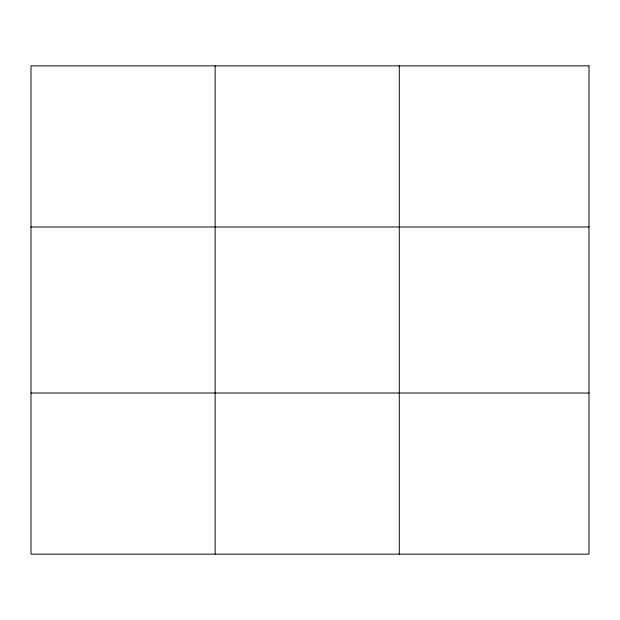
<?xml version="1.0" encoding="UTF-8"?>
<svg xmlns="http://www.w3.org/2000/svg" width="620" height="620" viewBox="0 0 620 620"><rect width="100%" height="100%" fill="white"/><g stroke="black" fill="none" stroke-linecap="round" stroke-linejoin="round"><path stroke-width="0.93" d="M215.14 554.148L215.14 65.852M399.28 554.148L399.28 65.852M31 226.99L589 226.99M31 393.01L589 393.01M589 65.852L589 554.148L31 554.148L31 65.852L589 65.852"/></g></svg>
